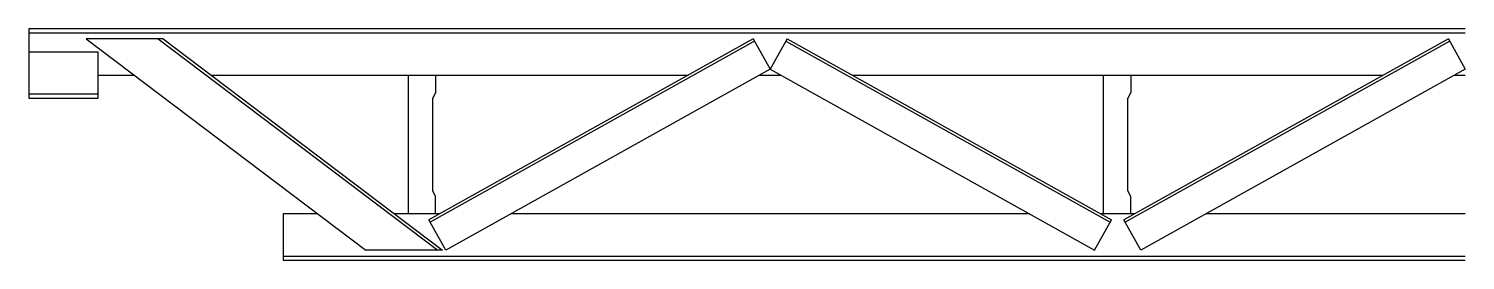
# Model space of a CAD drawing. Header units: inches. Extents: x -4 to 120, y -14 to 6.
import ezdxf

# ---------------------------------------------------------------- set-up
doc = ezdxf.new("R2010")
doc.units = ezdxf.units.IN
doc.header["$MEASUREMENT"] = 0

msp = doc.modelspace()

# ---------------------------------------------------------------- linework, layer by layer
at = {"color": 0}
for p, q in [((120, 6), (-4, 6)), ((-4, 6), (-4, 0)), ((120, 5.62), (-4, 5.62)), ((7.59, 5.12), (0.95, 5.12)), ((0.95, 5.12), (25.09, -13.12)), ((7.17, 5.12), (31.3, -13.12)), ((7.59, 5.12), (31.72, -13.12)), ((58.54, 5.14), (30.53, -10.51)), ((58.54, 5.14), (60, 2.52)), ((61.46, 5.14), (60, 2.52)), ((61.46, 5.14), (89.47, -10.51)), ((118.54, 5.14), (90.53, -10.51)), ((118.54, 5.14), (120, 2.52)), ((-4, 4), (2, 4)), ((2, 0), (2, 4)), ((58.66, 4.92), (30.65, -10.72)), ((61.34, 4.92), (89.35, -10.72)), ((118.66, 4.92), (90.65, -10.72)), ((60, 2.52), (32, -13.12)), ((60, 2.52), (88, -13.12)), ((120, 2.52), (92, -13.12)), ((2, 2), (5.09, 2)), ((11.72, 2), (52.92, 2)), ((28.74, 2), (28.74, -10)), ((31.12, 2), (31.12, 0.5)), ((59.07, 2), (60, 2)), ((59.81, 2), (60, 2)), ((60, 2), (60.93, 2)), ((67.08, 2), (112.92, 2)), ((88.74, 2), (88.74, -10)), ((91.12, 2), (91.12, 0.5)), ((119.07, 2), (120, 2)), ((-4, 0.38), (2, 0.38)), ((-4, 0), (2, 0)), ((31.12, 0.5), (30.87, 0)), ((30.87, -8), (30.87, 0)), ((91.12, 0.5), (90.87, 0)), ((90.87, -8), (90.87, 0)), ((31.12, -8.5), (30.87, -8)), ((31.12, -10), (31.12, -8.5)), ((91.12, -8.5), (90.87, -8)), ((91.12, -10), (91.12, -8.5)), ((20.95, -10), (17.95, -10)), ((17.95, -10), (17.95, -14)), ((31.44, -10), (27.59, -10)), ((32, -13.12), (30.53, -10.51)), ((60, -10), (37.59, -10)), ((82.41, -10), (60, -10)), ((88, -13.12), (89.47, -10.51)), ((91.44, -10), (88.56, -10)), ((92, -13.12), (90.53, -10.51)), ((120, -10), (97.59, -10)), ((17.95, -13.63), (120, -13.63)), ((31.72, -13.12), (25.09, -13.12)), ((17.95, -14), (120, -14))]:
    msp.add_line(p, q, dxfattribs=at)

doc.saveas('drawing.dxf')
